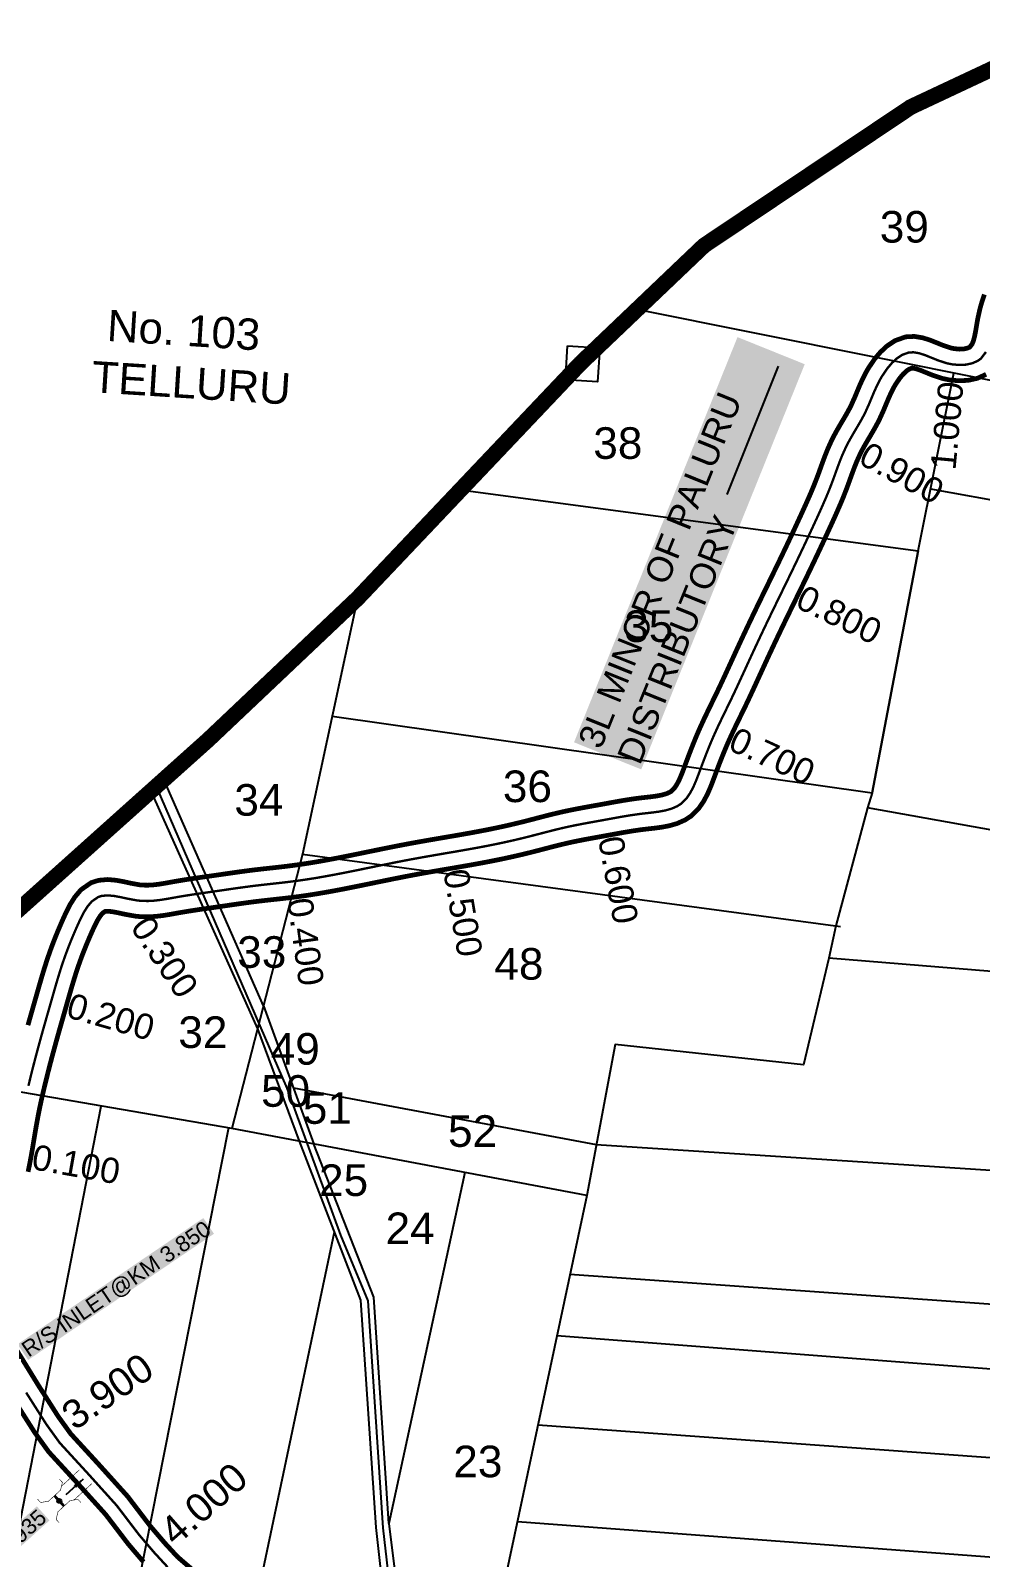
# Model space of a CAD drawing. Header units: inches. Extents: x 200003 to 248779, y 1594258 to 1607376.
# Drawn here: x 202594 to 203196, y 1604508 to 1605475 of the extents above; entities that cross this region are included whole.
import ezdxf
from ezdxf.enums import TextEntityAlignment as Align

# ---------------------------------------------------------------- set-up
doc = ezdxf.new("R2010")
doc.units = ezdxf.units.IN
doc.header["$LTSCALE"] = 15
doc.header["$MEASUREMENT"] = 0
doc.linetypes.add('DASHED2', pattern=[0.375, 0.25, -0.125])
doc.linetypes.add('HIDDEN2', pattern=[0.1875, 0.125, -0.0625])
for name, color, linetype in [('CANAL1', 7, 'Continuous'), ('CHANAGE', 1, 'Continuous'), ('CSMark', 72, 'Continuous'), ('PAPER SIZE', 5, 'Continuous'), ('PLOTS', 7, 'Continuous'), ('PLOTS NO', 7, 'Continuous'), ('ROADS', 1, 'Continuous'), ('STREAMS', 4, 'Continuous'), ('STRUCTURE', 5, 'Continuous'), ('TEXT', 1, 'Continuous'), ('text2', 7, 'Continuous'), ('VILLAGE BOUNDARY STONES', 1, 'Continuous'), ('VILLAGE BOUNDRY', 5, 'Continuous')]:
    doc.layers.add(name, color=color, linetype=linetype)
doc.styles.get("Standard").update_dxf_attribs({"font": 'arial.ttf'})
doc.dimstyles.get("Standard").update_dxf_attribs({"dimtxt": 0.18, "dimasz": 0.18, "dimexe": 0.18, "dimexo": 0.0625, "dimgap": 0.09, "dimtad": 0, "dimtih": 1, "dimtoh": 1, "dimdec": 4, "dimzin": 0, "dimdsep": 46, "dimtxsty": 'Standard', "dimcen": 0.09, "dimadec": 0, "dimazin": 0, "dimtfac": 1, "dimtdec": 4, "dimtofl": 0, "dimtmove": 0, "dimatfit": 3, "dimfxl": 1, "dimtolj": 1, "dimtzin": 0, "dimarcsym": 0})

# ---------------------------------------------------------------- blocks, each defined once
blk = doc.blocks.new('OT')
at = {"layer": 'STRUCTURE', "color": 190}
for points, const_width in [([(769751.4, 1706595.8), (769729.4, 1706595.8)], 0.5), ([(769775.2, 1706601.8), (769775.2, 1706597.8), (769769.2, 1706593.8), (769761.8, 1706593.8), (769754.4, 1706593.8), (769748.4, 1706597.8), (769748.4, 1706601.8)], 0.5), ([(769761.8, 1706593.8), (769761.8, 1706581)], 2.5), ([(769751.4, 1706579), (769729.4, 1706579)], 0.5), ([(769748.4, 1706573), (769748.4, 1706577), (769754.4, 1706581), (769761.8, 1706581), (769761.8, 1706581), (769761.8, 1706581), (769769.2, 1706581), (769775.2, 1706577), (769775.2, 1706573)], 0.5)]:
    blk.add_lwpolyline(points, dxfattribs=dict(at, const_width=const_width))
at = {"layer": 'STRUCTURE', "color": 0}
blk.add_circle((769761.8, 1706587.4), 1.87, dxfattribs=at)
blk.add_leader([(769732.6, 1706587.4), (769753.8, 1706587.4)], dimstyle='Standard', override={"dimasz": 10, "dimgap": 0.09, "dimtad": 0}, dxfattribs=at)

msp = doc.modelspace()

# ---------------------------------------------------------------- linework, layer by layer
at = {"layer": 'CANAL1', "color": 200, "linetype": 'ByBlock', "ltscale": 40, "const_width": 3}
for points in [[(202592.73, 1604844.82), (202593.85, 1604848.78), (202594.98, 1604852.73), (202596.1, 1604856.68), (202597.24, 1604860.64), (202598.04, 1604863.47), (202599.5, 1604868.59), (202600.66, 1604872.6), (202601.84, 1604876.62), (202603.06, 1604880.64), (202604.33, 1604884.64), (202605.4, 1604887.88), (202607.03, 1604892.54), (202608.48, 1604896.44), (202610, 1604900.34), (202611.6, 1604904.27), (202613.3, 1604908.26), (202614.93, 1604911.99), (202617.13, 1604916.78), (202619.5, 1604921.36), (202622.41, 1604925.97), (202626.31, 1604930.59), (202632.74, 1604935.05), (202637.49, 1604936.54), (202643.21, 1604937.04), (202648.6, 1604936.56), (202653.47, 1604935.65), (202657.79, 1604934.7), (202663.41, 1604933.68), (202665.08, 1604933.52), (202668.49, 1604933.44), (202671.89, 1604933.63), (202675.44, 1604934.05), (202679.17, 1604934.65), (202683.08, 1604935.35), (202685.16, 1604935.73), (202691.3, 1604936.76), (202695.45, 1604937.41), (202699.56, 1604938.02), (202703.66, 1604938.61), (202707.74, 1604939.19), (202710.16, 1604939.54), (202715.84, 1604940.36), (202719.91, 1604940.95), (202724, 1604941.54), (202728.11, 1604942.11), (202732.24, 1604942.66), (202735.14, 1604943.03), (202740.53, 1604943.66), (202744.64, 1604944.11), (202748.72, 1604944.56), (202752.76, 1604945.01), (202756.76, 1604945.48), (202759.88, 1604945.88), (202764.68, 1604946.54), (202768.63, 1604947.13), (202772.58, 1604947.76), (202776.55, 1604948.43), (202780.51, 1604949.14), (202784, 1604949.78), (202788.46, 1604950.63), (202792.44, 1604951.41), (202796.43, 1604952.21), (202800.42, 1604953.02), (202804.43, 1604953.84), (202808.34, 1604954.65), (202812.47, 1604955.49), (202816.5, 1604956.32), (202820.55, 1604957.14), (202824.6, 1604957.95), (202828.67, 1604958.74), (202833.04, 1604959.57), (202836.84, 1604960.27), (202840.91, 1604961.01), (202844.98, 1604961.72), (202849.05, 1604962.43), (202853.1, 1604963.12), (202857.81, 1604963.93), (202861.18, 1604964.5), (202865.2, 1604965.2), (202869.21, 1604965.9), (202873.21, 1604966.62), (202877.18, 1604967.35), (202882.17, 1604968.31), (202885.1, 1604968.89), (202889.05, 1604969.7), (202892.98, 1604970.55), (202896.9, 1604971.42), (202900.8, 1604972.33), (202906.07, 1604973.61), (202908.59, 1604974.25), (202912.52, 1604975.27), (202916.48, 1604976.31), (202920.5, 1604977.35), (202924.58, 1604978.38), (202930.51, 1604979.78), (202932.87, 1604980.3), (202937.02, 1604981.16), (202941.17, 1604981.97), (202945.27, 1604982.73), (202949.34, 1604983.47), (202953.35, 1604984.19), (202955.48, 1604984.57), (202961.3, 1604985.64), (202965.33, 1604986.37), (202969.44, 1604987.08), (202973.64, 1604987.76), (202977.95, 1604988.37), (202980.76, 1604988.72), (202986.61, 1604989.38), (202990.53, 1604989.9), (202993.96, 1604990.55), (202996.76, 1604991.35), (202999, 1604992.35), (202999.68, 1604992.79), (203001.88, 1604994.98), (203003.29, 1604997.05), (203004.81, 1604999.93), (203006.29, 1605003.34), (203007.76, 1605007.15), (203008.65, 1605009.55), (203010.73, 1605015.13), (203012.25, 1605019.07), (203013.79, 1605022.96), (203015.36, 1605026.82), (203016.99, 1605030.65), (203018.18, 1605033.35), (203020.45, 1605038.3), (203022.25, 1605042.09), (203024.06, 1605045.84), (203025.87, 1605049.56), (203027.67, 1605053.24), (203029.06, 1605056.12), (203031.17, 1605060.56), (203032.88, 1605064.24), (203034.59, 1605067.93), (203036.29, 1605071.64), (203038, 1605075.36), (203039.51, 1605078.66), (203041.43, 1605082.84), (203043.17, 1605086.58), (203044.91, 1605090.32), (203046.66, 1605094.05), (203048.42, 1605097.79), (203050.15, 1605101.43), (203051.98, 1605105.24), (203053.77, 1605108.96), (203055.56, 1605112.66), (203057.36, 1605116.36), (203059.16, 1605120.06), (203061.09, 1605124.01), (203062.75, 1605127.43), (203064.54, 1605131.11), (203066.33, 1605134.79), (203068.11, 1605138.47), (203069.87, 1605142.15), (203071.93, 1605146.44), (203073.38, 1605149.51), (203075.12, 1605153.19), (203076.86, 1605156.88), (203078.58, 1605160.58), (203080.29, 1605164.28), (203082.45, 1605168.96), (203083.69, 1605171.69), (203085.36, 1605175.37), (203086.99, 1605179.04), (203088.57, 1605182.7), (203090.09, 1605186.34), (203092.05, 1605191.33), (203092.93, 1605193.68), (203094.31, 1605197.5), (203095.72, 1605201.41), (203097.21, 1605205.41), (203098.86, 1605209.53), (203101.5, 1605215.36), (203102.7, 1605217.73), (203104.82, 1605221.59), (203106.98, 1605225.3), (203109.08, 1605228.84), (203111.05, 1605232.24), (203112.86, 1605235.55), (203113.66, 1605237.15), (203115.91, 1605242.15), (203117.4, 1605245.73), (203119.02, 1605249.59), (203120.85, 1605253.68), (203122.99, 1605257.89), (203124.67, 1605260.83), (203128.64, 1605266.68), (203132.26, 1605270.95), (203136.43, 1605274.83), (203141.48, 1605278.2), (203148.16, 1605280.59), (203153.66, 1605280.88), (203159.19, 1605279.96), (203164.06, 1605278.38), (203168.35, 1605276.65), (203172.15, 1605275.1), (203176.78, 1605273.58), (203178.96, 1605273.13), (203182.23, 1605272.82), (203185.09, 1605272.96), (203187.31, 1605273.45), (203188.82, 1605274.13), (203190.27, 1605276.04), (203191.05, 1605277.93), (203191.88, 1605281.04), (203192.62, 1605284.9), (203193.34, 1605289.25), (203193.93, 1605292.56), (203195.26, 1605298.52), (203196.56, 1605303.04), (203198.05, 1605307.38)], [(202592.81, 1604751.99), (202593.65, 1604756.13), (202594.7, 1604761.65), (202595.19, 1604764.41), (202595.89, 1604768.5), (202596.57, 1604772.57), (202597.24, 1604776.61), (202597.91, 1604780.59), (202598.94, 1604786.27), (202599.35, 1604788.45), (202600.14, 1604792.37), (202600.98, 1604796.27), (202601.85, 1604800.19), (202602.76, 1604804.11), (202603.7, 1604808.04), (202604.21, 1604810.08), (202605.66, 1604815.9), (202606.67, 1604819.82), (202607.7, 1604823.75), (202608.75, 1604827.67), (202609.82, 1604831.59), (202610.48, 1604834), (202611.99, 1604839.41), (202613.09, 1604843.33), (202614.21, 1604847.25), (202615.34, 1604851.19), (202616.47, 1604855.14), (202617.27, 1604857.98), (202618.73, 1604863.08), (202619.86, 1604867.01), (202621.01, 1604870.9), (202622.17, 1604874.73), (202623.36, 1604878.49), (202624.33, 1604881.43), (202625.85, 1604885.76), (202627.17, 1604889.33), (202628.58, 1604892.92), (202630.07, 1604896.58), (202631.66, 1604900.34), (202633.18, 1604903.81), (202635.11, 1604908.01), (202636.87, 1604911.41), (202638.58, 1604914.12), (202639.89, 1604915.67), (202641.55, 1604916.82), (202643.18, 1604916.96), (202645.88, 1604916.72), (202649.49, 1604916.05), (202653.86, 1604915.09), (202660.64, 1604913.86), (202663.87, 1604913.54), (202668.83, 1604913.42), (202673.65, 1604913.7), (202678.21, 1604914.24), (202682.52, 1604914.93), (202686.62, 1604915.67), (202688.59, 1604916.03), (202694.49, 1604917.02), (202698.45, 1604917.63), (202702.46, 1604918.23), (202706.5, 1604918.81), (202710.56, 1604919.39), (202713.02, 1604919.74), (202718.72, 1604920.57), (202722.77, 1604921.16), (202726.8, 1604921.74), (202730.81, 1604922.29), (202734.8, 1604922.83), (202737.56, 1604923.17), (202742.8, 1604923.79), (202746.84, 1604924.24), (202750.92, 1604924.68), (202755.03, 1604925.14), (202759.18, 1604925.63), (202762.49, 1604926.05), (202767.52, 1604926.74), (202771.69, 1604927.36), (202775.83, 1604928.03), (202779.96, 1604928.73), (202784.07, 1604929.45), (202787.69, 1604930.12), (202792.26, 1604930.99), (202796.33, 1604931.79), (202800.38, 1604932.6), (202804.42, 1604933.42), (202808.45, 1604934.25), (202812.38, 1604935.06), (202816.49, 1604935.9), (202820.49, 1604936.72), (202824.49, 1604937.53), (202828.48, 1604938.32), (202832.46, 1604939.1), (202836.72, 1604939.91), (202840.42, 1604940.6), (202844.42, 1604941.32), (202848.43, 1604942.02), (202852.45, 1604942.72), (202856.48, 1604943.41), (202861.18, 1604944.21), (202864.57, 1604944.79), (202868.63, 1604945.5), (202872.7, 1604946.21), (202876.78, 1604946.94), (202880.88, 1604947.7), (202886, 1604948.68), (202889.07, 1604949.29), (202893.16, 1604950.13), (202897.25, 1604951.01), (202901.34, 1604951.92), (202905.43, 1604952.87), (202910.91, 1604954.21), (202913.56, 1604954.88), (202917.56, 1604955.92), (202921.53, 1604956.96), (202925.46, 1604957.98), (202929.33, 1604958.95), (202934.95, 1604960.28), (202937.05, 1604960.74), (202940.96, 1604961.55), (202944.9, 1604962.32), (202948.88, 1604963.06), (202952.88, 1604963.78), (202956.9, 1604964.51), (202959.07, 1604964.9), (202964.89, 1604965.97), (202968.81, 1604966.68), (202972.72, 1604967.35), (202976.63, 1604967.98), (202980.6, 1604968.55), (202983.12, 1604968.86), (202989.04, 1604969.53), (202993.7, 1604970.15), (202998.58, 1604971.07), (203003.63, 1604972.52), (203008.57, 1604974.72), (203012.3, 1604977.14), (203017.33, 1604982.13), (203020.46, 1604986.73), (203022.85, 1604991.27), (203024.8, 1604995.76), (203026.46, 1605000.08), (203027.39, 1605002.57), (203029.43, 1605008.04), (203030.88, 1605011.81), (203032.34, 1605015.5), (203033.82, 1605019.12), (203035.35, 1605022.71), (203036.42, 1605025.15), (203038.58, 1605029.85), (203040.29, 1605033.45), (203042.05, 1605037.11), (203043.85, 1605040.79), (203045.66, 1605044.52), (203047.1, 1605047.48), (203049.26, 1605052.04), (203051.02, 1605055.81), (203052.75, 1605059.56), (203054.47, 1605063.3), (203056.18, 1605067.03), (203057.68, 1605070.3), (203059.59, 1605074.45), (203061.3, 1605078.15), (203063.03, 1605081.85), (203064.76, 1605085.54), (203066.5, 1605089.23), (203068.21, 1605092.82), (203070.01, 1605096.58), (203071.78, 1605100.26), (203073.56, 1605103.94), (203075.35, 1605107.62), (203077.14, 1605111.3), (203079.06, 1605115.25), (203080.73, 1605118.67), (203082.53, 1605122.37), (203084.33, 1605126.07), (203086.12, 1605129.78), (203087.91, 1605133.5), (203089.98, 1605137.84), (203091.46, 1605140.95), (203093.22, 1605144.68), (203094.97, 1605148.41), (203096.72, 1605152.15), (203098.45, 1605155.89), (203100.62, 1605160.61), (203101.9, 1605163.4), (203103.61, 1605167.19), (203105.31, 1605171.02), (203106.99, 1605174.9), (203108.63, 1605178.83), (203110.73, 1605184.18), (203111.7, 1605186.79), (203113.11, 1605190.7), (203114.49, 1605194.51), (203115.87, 1605198.2), (203117.27, 1605201.69), (203119.53, 1605206.7), (203120.38, 1605208.37), (203122.24, 1605211.75), (203124.23, 1605215.18), (203126.33, 1605218.73), (203128.48, 1605222.43), (203130.56, 1605226.25), (203131.71, 1605228.53), (203134.27, 1605234.2), (203135.86, 1605238.03), (203137.37, 1605241.63), (203138.91, 1605245.06), (203140.6, 1605248.4), (203141.65, 1605250.24), (203144.58, 1605254.56), (203146.75, 1605257.11), (203148.88, 1605259.09), (203150.53, 1605260.2), (203152.14, 1605260.77), (203152.55, 1605260.79), (203154.43, 1605260.48), (203157.21, 1605259.58), (203160.84, 1605258.11), (203165.26, 1605256.31), (203171.61, 1605254.23), (203175.99, 1605253.32), (203181.78, 1605252.78), (203187.72, 1605253.07), (203193.65, 1605254.36), (203199.14, 1605256.86)]]:
    msp.add_lwpolyline(points, dxfattribs=at)
at = {"layer": 'CANAL1', "color": 1, "linetype": 'HIDDEN2', "ltscale": 20, "const_width": 1.5}
msp.add_lwpolyline([(202593.03, 1604806.41), (202593.99, 1604810.4), (202594.5, 1604812.49), (202595.97, 1604818.36), (202597, 1604822.34), (202598.04, 1604826.31), (202599.1, 1604830.27), (202600.17, 1604834.22), (202600.84, 1604836.67), (202602.36, 1604842.11), (202603.47, 1604846.05), (202604.59, 1604849.99), (202605.72, 1604853.94), (202606.85, 1604857.89), (202607.66, 1604860.72), (202609.12, 1604865.83), (202610.26, 1604869.81), (202611.43, 1604873.76), (202612.62, 1604877.68), (202613.84, 1604881.56), (202614.87, 1604884.65), (202616.44, 1604889.15), (202617.83, 1604892.88), (202619.29, 1604896.63), (202620.84, 1604900.43), (202622.48, 1604904.3), (202624.06, 1604907.9), (202626.12, 1604912.4), (202628.18, 1604916.39), (202630.49, 1604920.04), (202633.1, 1604923.13), (202637.19, 1604925.97), (202639.44, 1604926.68), (202643.2, 1604927), (202647.24, 1604926.64), (202651.48, 1604925.85), (202655.83, 1604924.9), (202662.02, 1604923.77), (202664.47, 1604923.53), (202668.66, 1604923.43), (202672.77, 1604923.67), (202676.82, 1604924.15), (202680.84, 1604924.79), (202684.85, 1604925.51), (202686.88, 1604925.88), (202692.9, 1604926.89), (202696.95, 1604927.52), (202701.01, 1604928.12), (202705.08, 1604928.71), (202709.15, 1604929.29), (202711.59, 1604929.64), (202717.28, 1604930.47), (202721.34, 1604931.06), (202725.4, 1604931.64), (202729.46, 1604932.2), (202733.52, 1604932.74), (202736.35, 1604933.1), (202741.66, 1604933.72), (202745.74, 1604934.18), (202749.82, 1604934.62), (202753.89, 1604935.08), (202757.97, 1604935.56), (202761.18, 1604935.96), (202766.1, 1604936.64), (202770.16, 1604937.25), (202774.21, 1604937.89), (202778.25, 1604938.58), (202782.29, 1604939.3), (202785.85, 1604939.95), (202790.36, 1604940.81), (202794.38, 1604941.6), (202798.4, 1604942.4), (202802.42, 1604943.22), (202806.44, 1604944.05), (202810.36, 1604944.85), (202814.48, 1604945.7), (202818.5, 1604946.52), (202822.52, 1604947.33), (202826.54, 1604948.14), (202830.57, 1604948.92), (202834.88, 1604949.74), (202838.63, 1604950.43), (202842.67, 1604951.16), (202846.7, 1604951.87), (202850.75, 1604952.57), (202854.79, 1604953.27), (202859.49, 1604954.07), (202862.88, 1604954.65), (202866.92, 1604955.35), (202870.96, 1604956.06), (202875, 1604956.78), (202879.03, 1604957.52), (202884.08, 1604958.49), (202887.08, 1604959.09), (202891.1, 1604959.92), (202895.11, 1604960.78), (202899.12, 1604961.67), (202903.11, 1604962.6), (202908.49, 1604963.91), (202911.07, 1604964.57), (202915.04, 1604965.6), (202919.01, 1604966.63), (202922.98, 1604967.66), (202926.96, 1604968.67), (202932.73, 1604970.03), (202934.96, 1604970.52), (202938.99, 1604971.36), (202943.03, 1604972.15), (202947.08, 1604972.9), (202951.11, 1604973.63), (202955.13, 1604974.35), (202957.27, 1604974.74), (202963.09, 1604975.81), (202967.07, 1604976.53), (202971.08, 1604977.22), (202975.14, 1604977.87), (202979.28, 1604978.46), (202981.94, 1604978.79), (202987.83, 1604979.45), (202992.11, 1604980.02), (202996.27, 1604980.81), (203000.19, 1604981.93), (203003.78, 1604983.53), (203005.99, 1604984.97), (203009.6, 1604988.55), (203011.88, 1604991.89), (203013.83, 1604995.6), (203015.55, 1604999.55), (203017.11, 1605003.61), (203018.02, 1605006.06), (203020.08, 1605011.58), (203021.57, 1605015.44), (203023.06, 1605019.23), (203024.59, 1605022.97), (203026.17, 1605026.68), (203027.3, 1605029.25), (203029.51, 1605034.08), (203031.27, 1605037.77), (203033.06, 1605041.47), (203034.86, 1605045.17), (203036.67, 1605048.88), (203038.08, 1605051.8), (203040.21, 1605056.3), (203041.95, 1605060.02), (203043.67, 1605063.75), (203045.38, 1605067.47), (203047.09, 1605071.19), (203048.59, 1605074.48), (203050.51, 1605078.64), (203052.23, 1605082.36), (203053.97, 1605086.08), (203055.71, 1605089.8), (203057.46, 1605093.51), (203059.18, 1605097.13), (203060.99, 1605100.91), (203062.77, 1605104.61), (203064.56, 1605108.3), (203066.35, 1605111.99), (203068.15, 1605115.68), (203070.08, 1605119.63), (203071.74, 1605123.05), (203073.54, 1605126.74), (203075.33, 1605130.43), (203077.11, 1605134.12), (203078.89, 1605137.82), (203080.95, 1605142.14), (203082.42, 1605145.23), (203084.17, 1605148.93), (203085.91, 1605152.65), (203087.65, 1605156.37), (203089.37, 1605160.09), (203091.53, 1605164.79), (203092.8, 1605167.54), (203094.49, 1605171.28), (203096.15, 1605175.03), (203097.78, 1605178.8), (203099.36, 1605182.59), (203101.39, 1605187.75), (203102.31, 1605190.24), (203103.71, 1605194.1), (203105.11, 1605197.96), (203106.54, 1605201.8), (203108.06, 1605205.61), (203110.51, 1605211.03), (203111.54, 1605213.05), (203113.53, 1605216.67), (203115.6, 1605220.24), (203117.7, 1605223.79), (203119.76, 1605227.33), (203121.71, 1605230.9), (203122.69, 1605232.84), (203125.09, 1605238.17), (203126.63, 1605241.88), (203128.19, 1605245.61), (203129.88, 1605249.37), (203131.79, 1605253.15), (203133.16, 1605255.54), (203136.61, 1605260.62), (203139.5, 1605264.03), (203142.65, 1605266.96), (203146.01, 1605269.2), (203150.15, 1605270.68), (203153.11, 1605270.84), (203156.81, 1605270.22), (203160.63, 1605268.98), (203164.59, 1605267.38), (203168.71, 1605265.7), (203174.2, 1605263.9), (203177.47, 1605263.22), (203182, 1605262.8), (203186.41, 1605263.01), (203190.48, 1605263.91), (203194.04, 1605265.52), (203195.86, 1605266.87), (203199.02, 1605271.03)], dxfattribs=at)
at = {"layer": 'CANAL1', "color": 200, "const_width": 3}
for points in [[(202584.89, 1604640.29), (202599.22, 1604616.99), (202611.92, 1604597.05), (202619.84, 1604586.08), (202637.24, 1604567.11), (202655.78, 1604546.54), (202670.19, 1604527.66), (202679.37, 1604516.93), (202687.41, 1604508.2), (202696.5, 1604500.37)], [(202583.97, 1604607.44), (202597.02, 1604586.94), (202605.86, 1604574.69), (202623.92, 1604555), (202641.92, 1604535.04), (202656.19, 1604516.35), (202665.9, 1604504.98)]]:
    msp.add_lwpolyline(points, dxfattribs=at)
at = {"layer": 'CANAL1', "color": 1, "linetype": 'HIDDEN2', "ltscale": 4, "const_width": 1.5}
msp.add_lwpolyline([(202591.6, 1604612.22), (202604.47, 1604592), (202612.85, 1604580.39), (202630.58, 1604561.05), (202648.85, 1604540.79), (202663.19, 1604522.01), (202672.64, 1604510.96), (202681.14, 1604501.72)], dxfattribs=at)
at = {"layer": 'CHANAGE'}
for p in [(203177.96, 1605263.18), (203111.61, 1605213.17), (203071.13, 1605121.8), (203028.31, 1605031.44), (202959.35, 1604975.12), (202861.56, 1604954.42), (202763.24, 1604936.24), (202664.13, 1604923.56), (202607.7, 1604860.87)]:
    msp.add_point(p, dxfattribs=at)
at = {"layer": 'PLOTS'}
for points in [[(203243.51, 1605469.34), (203202.15, 1605252.95), (202978.16, 1605297.91)], [(202866.52, 1605183.78), (203156.04, 1605145.22), (203178.62, 1605257.67)], [(203163.92, 1605184.43), (203325.3, 1605155.23), (203329.74, 1605172.46), (203591.19, 1605128.75)], [(203325.3, 1605155.23), (203278.36, 1604954.74), (203124.13, 1604982.48)], [(203156.04, 1605145.22), (203127.11, 1604991.99), (203156.04, 1605145.22)], [(202801.29, 1605114.98), (202766.41, 1604953.13), (202721.84, 1604779.36), (202539.15, 1604810.88), (202536.42, 1604832.32), (202547.73, 1604882.9)], [(202785.21, 1605040.37), (203127.11, 1604991.99)], [(202670.48, 1604992.93), (202738.02, 1604842.42)], [(202741.76, 1604857.01), (202678.78, 1605000.36)], [(203127.11, 1604991.99), (203124.13, 1604982.48), (203103.98, 1604907.79), (203099.67, 1604887.3), (203083.58, 1604819.77), (202964.31, 1604832.61), (202946.4, 1604737.01), (202721.84, 1604779.36)], [(202766.41, 1604953.13), (203106.9, 1604907.39)], [(202952.42, 1604769.18), (203484.44, 1604734.7), (203501.93, 1604854.35), (203099.67, 1604887.3)], [(202741.76, 1604857.01), (202773.75, 1604769.57)], [(202738.02, 1604842.42), (202764.35, 1604771.34)], [(202760.76, 1604805.09), (202952.42, 1604769.18)], [(202540.31, 1604287.67), (202639.04, 1604793.65)], [(202719.66, 1604779.74), (202614.26, 1604246.78), (202576.41, 1604266.53), (202579.14, 1604282.16), (202517.48, 1604290.91), (202526.63, 1604200.81), (202541.87, 1604171.83), (202571.8, 1604168.72), (202569.91, 1604134.79)], [(202764.35, 1604771.34), (202803.26, 1604670.67), (202812.83, 1604526.77), (202833.44, 1604342.77), (202820.4, 1604269.39), (202832.62, 1604216.79), (202833.82, 1604198.08)], [(202821.08, 1604529.3), (202811.53, 1604672.7), (202773.75, 1604769.57)], [(202869.3, 1604751.55), (202821.06, 1604529.43), (202844.37, 1604342.54), (202827.03, 1604265.46), (202839.99, 1604237.11)], [(202946.4, 1604737.01), (202839.99, 1604237.11), (202841.43, 1604172.49), (202858.13, 1604142.45), (202859.15, 1604116.43), (202863.96, 1604082.54), (202894.6, 1603928.03), (202918.74, 1603874.16)], [(202786.62, 1604713.72), (202681.88, 1604217.87)], [(203489.42, 1604647.79), (202935.74, 1604686.94)], [(202927.52, 1604648.32), (203488.13, 1604605.41)], [(203494.16, 1604549.9), (202915.42, 1604591.5)], [(202902.46, 1604530.6), (203485.68, 1604487.02), (203490.86, 1604514)]]:
    msp.add_lwpolyline(points, dxfattribs=at)
at = {"layer": 'ROADS'}
msp.add_lwpolyline([(202673.8, 1604995.9), (202756.67, 1604804.96), (202790.58, 1604711.8), (202807.83, 1604670.26), (202817.43, 1604526.54), (202836.58, 1604358.79), (202837.91, 1604332.7), (202824.45, 1604269.56), (202834.93, 1604224.4), (202838.25, 1604169.45), (202853.22, 1604142.77), (202859.31, 1604093.26), (202879.28, 1603989.81), (202888.84, 1603933.53), (202914.49, 1603867), (202918.46, 1603852.4), (202914.34, 1603745.61), (202876.17, 1603621.63), (202861.83, 1603413.18)], dxfattribs=at)
at = {"layer": 'STREAMS'}
for points in [[(203067.81, 1603336.79), (203087.6, 1603355.15), (203124.77, 1603383.72), (203141.14, 1603404.28), (203144.01, 1603410.79), (203164.9, 1603439.93), (203169.37, 1603449.66), (203174.74, 1603475.6), (203181.5, 1603512.33), (203197.24, 1603553.91), (203201.29, 1603575.06), (203205.67, 1603596.61), (203221.31, 1603630.52), (203223.91, 1603646.62), (203221.44, 1603673.54), (203227.57, 1603715.29), (203230.22, 1603748.65), (203237.1, 1603767), (203263.99, 1603806.58), (203272.04, 1603829.34), (203287.43, 1603848.61), (203297.72, 1603881.24), (203304.44, 1603894.36), (203320.77, 1603920.64), (203326.87, 1603937.71), (203338.57, 1603972.43), (203347.67, 1603986.52), (203348.84, 1604015.16), (203348.79, 1604024.91), (203353.15, 1604039.93), (203359.2, 1604076.11), (203376.6, 1604103.32), (203380.89, 1604129.58), (203406.15, 1604164.47), (203411.87, 1604190.7), (203429.79, 1604217.17), (203439.27, 1604232.2), (203449.51, 1604260.96), (203461.97, 1604284.18), (203467.83, 1604312.49), (203488.51, 1604334.5), (203495.74, 1604351.98), (203499.6, 1604361.52), (203511.08, 1604368.75), (203521.03, 1604374.44), (203530.01, 1604381.01), (203536.33, 1604390.6), (203536.3, 1604403.04), (203532.48, 1604413.68), (203541.39, 1604429.89), (203546.47, 1604429.19), (203556.46, 1604437.39), (203561.04, 1604447.07), (203577.52, 1604458.7), (203582.39, 1604470.92), (203580.21, 1604475.03), (203572.73, 1604491.73), (203580.11, 1604508.96), (203592.48, 1604524.07), (203613.69, 1604549.71), (203612.7, 1604569.86), (203601.96, 1604616.3), (203579.11, 1604664.79), (203569.77, 1604676.48), (203549.31, 1604732.43), (203538.59, 1604762.54), (203536.32, 1604793.16), (203514.49, 1604822.39), (203496.47, 1604853.48), (203494.44, 1604915.01), (203493.38, 1604948.12), (203500.61, 1604977.62), (203502.05, 1605020.64), (203518.36, 1605049.22), (203523.1, 1605075.02), (203525.64, 1605098.66), (203537.28, 1605121.97), (203541.17, 1605140.8), (203542.49, 1605173.78), (203546.49, 1605194.31), (203541.46, 1605220.18), (203542.49, 1605242.97), (203550.88, 1605302.53), (203551.04, 1605319.47), (203555.79, 1605334.81), (203553.77, 1605367.84), (203554.47, 1605380.99), (203557.71, 1605401.3)], [(203593.65, 1605390.73), (203587.43, 1605379.02), (203590.9, 1605356.32), (203583.92, 1605327.94), (203580.17, 1605314.34), (203583.23, 1605285.04), (203581.82, 1605262.65), (203582.74, 1605249.91), (203582.2, 1605223.29), (203593.29, 1605186.56), (203564.82, 1605116.29), (203563.38, 1605088.93), (203554.1, 1605070.93), (203546.52, 1605038.3), (203534.27, 1605014.67), (203532.36, 1604998.24), (203528.41, 1604976.99), (203523.12, 1604962.22), (203522.51, 1604916.41), (203527.19, 1604887.28), (203555.45, 1604848.3), (203563.58, 1604822.21), (203572.49, 1604801.18), (203578.54, 1604786.39), (203580.82, 1604770.9), (203582.9, 1604759.61), (203601.48, 1604709.14), (203609, 1604675.7), (203618.39, 1604653.22), (203620.27, 1604641.43), (203640.96, 1604609.41), (203647.01, 1604571.47), (203647.28, 1604558.44), (203646.47, 1604538.7), (203629.75, 1604512.91), (203617.46, 1604496.04), (203607.09, 1604472.03), (203608.65, 1604450), (203604.7, 1604439.93), (203585.5, 1604409.66), (203578.4, 1604382.04), (203572, 1604371.36), (203550.61, 1604352.5), (203541.4, 1604338.81), (203534.43, 1604319.43), (203523.39, 1604303.08), (203516.95, 1604292.18), (203514.21, 1604278.09), (203474.25, 1604247.09), (203462.77, 1604225.61), (203436.67, 1604172.4), (203408.28, 1604132.24), (203400.65, 1604115.81), (203399.26, 1604076.84), (203388.94, 1604050.86), (203378.21, 1603995.43), (203364.05, 1603976.32), (203359.79, 1603964.82), (203352.51, 1603938.47), (203335.71, 1603908.6), (203323.71, 1603894.83), (203304.24, 1603846.41), (203292.72, 1603832.7), (203282.22, 1603785.59), (203277.81, 1603775.78), (203260.85, 1603746.26), (203257.25, 1603717.57), (203257.9, 1603705.15), (203249.33, 1603676.98), (203245.85, 1603667.18), (203246.15, 1603644.87), (203236.34, 1603610.41), (203230.8, 1603585.44), (203231.25, 1603573.22), (203230.75, 1603545.63), (203220.06, 1603531.32), (203213.72, 1603503.6), (203203.8, 1603482.21), (203192.57, 1603464.27), (203166.04, 1603417.63), (203156.82, 1603411.49), (203140.17, 1603387.8), (203120.97, 1603360.44), (203111.23, 1603352.04), (203094.74, 1603334.09), (203058.36, 1603289.48), (203039.39, 1603256.6), (203028.93, 1603227.17), (203013.06, 1603209.44), (202973.55, 1603173.78), (202951.55, 1603152.05), (202920.15, 1603133.99), (202907.49, 1603122.85), (202894.67, 1603118.26), (202886.15, 1603114.56), (202823.23, 1603077.52), (202780.68, 1603073.83), (202760.74, 1603079.34), (202740.16, 1603089.9), (202730.43, 1603091.87), (202678.01, 1603087.19)]]:
    msp.add_spline(points, degree=3, dxfattribs=at)
at = {"layer": 'text2', "color": 2, "linetype": 'Continuous'}
for p in [(202606.7, 1604588.91), (202671.34, 1604512.47)]:
    msp.add_point(p, dxfattribs=at)
at = {"layer": 'text2', "color": 3}
msp.add_point((202626, 1604556, 142), dxfattribs=at)
at = {"layer": 'VILLAGE BOUNDARY STONES'}
msp.add_lwpolyline([(202934.19, 1605275.01), (202954.65, 1605273.71), (202953.29, 1605252.16), (202932.83, 1605253.45)], close=True, dxfattribs=at)
at = {"layer": 'VILLAGE BOUNDRY', "linetype": 'DASHED2', "ltscale": 8}
msp.add_lwpolyline([(204253.07, 1605032.12, 10, 10, 0), (203951.58, 1605152.44, 10, 10, 0), (203956.76, 1605163.71, 10, 10, 0), (203918.04, 1605220.13, 10, 10, 0), (203830.09, 1605285.64, 10, 10, 0), (203770.81, 1605310.69, 10, 10, 0), (203631.06, 1605379.03, 10, 10, 0), (203496.32, 1605419.61, 10, 10, 0), (203346.42, 1605452.42, 10, 10, 0), (203243.51, 1605469.34, 10, 10, 0), (203151.46, 1605426.11, 10, 10, 0), (203020.63, 1605338.42, 10, 10, 0), (202942.42, 1605263.83, 10, 10, 0), (202801.29, 1605114.98, 10, 10, 0), (202706.79, 1605025.47, 10, 10, 0), (202361.31, 1604715.79, 10, 10, 0)], format="xyseb", dxfattribs=at)

# ---------------------------------------------------------------- block references
at = {"layer": 'STRUCTURE', "color": 0, "xscale": 0.7, "yscale": 0.7, "zscale": 0.7, "rotation": 222.6000443810564}
msp.add_blockref('OT', (-209358.42, 2848616.41), dxfattribs=at)

# ---------------------------------------------------------------- texts
at = {"layer": 'CHANAGE'}
for s, rotation, p in [('1.000', 84.68172, (203176.94, 1605252.23)), ('0.300', 303.81142, (202694.84, 1604864.85))]:
    msp.add_text(s, height=16, rotation=rotation, dxfattribs=at).set_placement(p, align=Align.MIDDLE_RIGHT)
for s, rotation, p in [('0.900', 331.25241, (203121.26, 1605207.88)), ('0.800', 334.02875, (203081.02, 1605116.98)), ('0.700', 335.3718, (203038.3, 1605026.86)), ('0.600', 280.41098, (202961.34, 1604964.3)), ('0.500', 279.72378, (202863.41, 1604943.58)), ('0.400', 277.82763, (202764.73, 1604925.35)), ('0.200', 344.07505, (202618.28, 1604857.85)), ('0.100', 349.89931, (202595.72, 1604761.67))]:
    msp.add_text(s, height=16, rotation=rotation, dxfattribs=at).set_placement(p, align=Align.MIDDLE_LEFT)
at = {"layer": 'CSMark', "color": 1}
for s, rotation, p in [('3.900', 34.61691, (202617.17, 1604595.2)), ('4.000', 41.26843, (202680.22, 1604521.09))]:
    msp.add_text(s, height=18, rotation=rotation, dxfattribs=at).set_placement(p, align=Align.MIDDLE_LEFT)
at = {"layer": 'PLOTS NO'}
for s, p in [('39', (203131.83, 1605340.28)), ('38', (202950.52, 1605203.36)), ('35', (202970.1, 1605087.43)), ('36', (202893.29, 1604986.05)), ('34', (202723.36, 1604977.45)), ('33', (202725.2, 1604881.13)), ('48', (202887.91, 1604873.65)), ('32', (202687.9, 1604830.4)), ('49', (202746.35, 1604819.83)), ('50', (202740.28, 1604793.18)), ('51', (202766.67, 1604782.38)), ('52', (202858.56, 1604767.8)), ('25', (202776.96, 1604736.69)), ('24', (202819.07, 1604706.21)), ('23', (202861.92, 1604558.63))]:
    msp.add_text(s, height=20, dxfattribs=at).set_placement(p)
at = {"layer": 'STRUCTURE', "color": 5, "attachment_point": 1, "bg_fill": 1, "box_fill_scale": 1.1, "bg_fill_color": 7, "bg_fill_true_color": 16777215, "bg_fill_transparency": 0}
for s, insert, char_height, width, rotation in [('{\\C1;3L MINOR OF PALURU DISTRIBUTORY}', (202940.42, 1605024.8), 16, 273.3966, 68.03706), ('R/S INLET@KM 3.850', (202587.52, 1604642.55), 10, 140.1682, 34.1942), ('R/S IN LET@KM 3.935', (202491.3, 1604442.34), 10, 144.0495, 42.03969)]:
    msp.add_mtext(s, dxfattribs=dict(at, insert=insert, char_height=char_height, width=width, rotation=rotation))
at = {"layer": 'TEXT', "insert": (202635.89, 1605298.33), "char_height": 19.816, "width": 130.0831, "attachment_point": 1, "rotation": 356.38964}
msp.add_mtext(' No. 103 TELLURU', dxfattribs=at)

# ---------------------------------------------------------------- leaders
at = {"layer": 'PAPER SIZE', "color": 1}
msp.add_leader([(203067.46, 1605262.12), (203035.05, 1605180.72)], dimstyle='Standard', override={"dimasz": 40, "dimgap": 0.09, "dimtad": 0, "dimtfill": 2, "dimtfillclr": 5}, dxfattribs=at)

doc.saveas('drawing.dxf')
